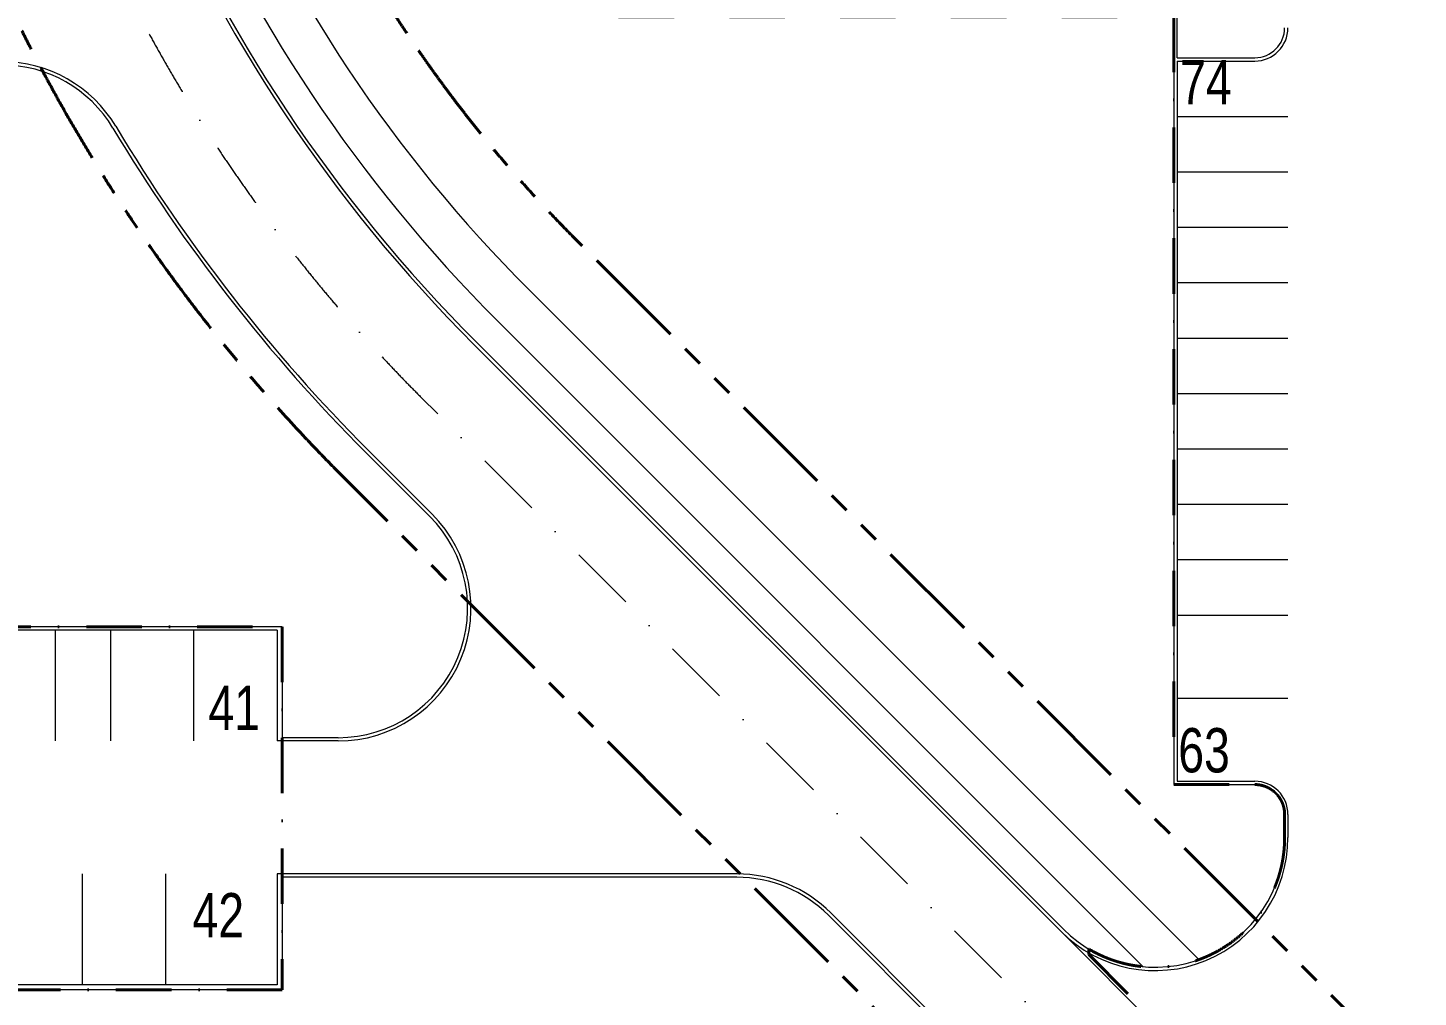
# Model space of a CAD drawing. Header units: inches. Extents: x 5542223 to 12533222, y 497239 to 5189502.
# Drawn here: x 6916582 to 6979341, y 1998467 to 2042212 of the extents above; entities that cross this region are included whole.
import ezdxf

# ---------------------------------------------------------------- set-up
doc = ezdxf.new("R2010")
doc.units = ezdxf.units.IN
doc.header["$MEASUREMENT"] = 0
doc.linetypes.add('DASHDOT', pattern=[1, 0.5, -0.25, 0, -0.25])
doc.linetypes.add('PHANTOM2', pattern=[1.25, 0.625, -0.125, 0.125, -0.125, 0.125, -0.125])
doc.layers.get('0').update_dxf_attribs({"color": 1})
for name, color, linetype, lineweight in [('Area_parking', 7, 'DASHDOT', 40), ('PARKING NO TXT', 7, 'Continuous', 9), ('PAVEMENT', 7, 'Continuous', 15), ('Road', 7, 'Continuous', 15), ('Road_center', 7, 'DASHDOT', 13), ('Road_CStone', 8, 'Continuous', 15), ('ROW', 7, 'PHANTOM2', 40), ('S_Parkingbays', 7, 'Continuous', 13)]:
    doc.layers.add(name, color=color, linetype=linetype, lineweight=lineweight)
doc.styles.add('Parking_txt', font='arial.ttf', dxfattribs={"width": 0.75})

msp = doc.modelspace()

# ---------------------------------------------------------------- linework, layer by layer
msp.add_circle((6864263.374, 1819279.277), 1322040.52)
at = {"layer": 'Area_parking', "ltscale": 5000}
msp.add_lwpolyline([(6984612.133, 2054862.199), (6948284.698, 2054862.199), (6930490.952, 2072655.946), (6925435.138, 2067600.132), (6927202.905, 2065832.365), (6923667.371, 2062296.832), (6943252.003, 2042712.199), (6968312.133, 2042712.199), (6968312.133, 2008062.199), (6971962.133, 2008062.199, -0.414213562), (6973312.133, 2006712.199), (6973312.133, 2005668.082, -0.581874522), (6964468.775, 2000641.919), (6964468.775, 2000388.29), (6992900.92, 1971956.145)], format="xyb", dxfattribs=at)
msp.add_lwpolyline([(6799222.139, 2015177.789), (6928062.139, 2015177.789), (6928062.139, 1998797.789), (6799222.139, 1998797.789)], close=True, dxfattribs=at)
at = {"layer": 'PAVEMENT', "ltscale": 6000}
for p, q in [((6969434.186, 2000160.495), (6939196.804, 2030397.877)), ((6966923.304, 1999842.95), (6937782.59, 2028983.663))]:
    msp.add_line(p, q, dxfattribs=at)
for radius in [67125, 65125]:
    msp.add_arc((6985247.133, 2076448.206), radius, 180, 225, dxfattribs=at)
at = {"layer": 'Road'}
for p, q in [((6968462.133, 2040712.199), (6968462.133, 2008212.199)), ((6968462.133, 2040712.199), (6971962.133, 2040712.199)), ((6928062.139, 2015177.789), (6867832.139, 2015177.789)), ((6927832.139, 2015027.789), (6867832.139, 2015027.789)), ((6927832.139, 2015027.789), (6927832.139, 2010027.789)), ((6928062.139, 2015177.789), (6928062.139, 2010027.789)), ((6968462.133, 2008212.199), (6971962.133, 2008212.199)), ((6973462.133, 2006712.199), (6973462.133, 2005668.082)), ((6927832.139, 2004027.789), (6927832.139, 1999027.789)), ((6928062.139, 2004027.789), (6928062.139, 1998797.789)), ((6993675.375, 1970969.559), (6963219.492, 2001425.441)), ((6927832.139, 1999027.789), (6799452.139, 1999027.789)), ((6928062.139, 1998797.789), (6799222.139, 1998797.789))]:
    msp.add_line(p, q, dxfattribs=at)
at = {"layer": 'Road', "ltscale": 6000}
for p, q in [((6963219.492, 2001425.441), (6936721.93, 2027923.003)), ((6934828.562, 2020270.43), (6931948.959, 2023150.032)), ((6930585.921, 2010027.789), (6927832.139, 2010027.789)), ((6948585.921, 2004027.789), (6927832.139, 2004027.789)), ((6967310.502, 1987788.49), (6952828.562, 2002270.43))]:
    msp.add_line(p, q, dxfattribs=at)
for centre, radius, start, end in [((6985247.133, 2076448.206), 68625, 180, 225), ((6915405.104, 2034687.199), 6000, 30.87668834, 90), ((6985247.133, 2076448.206), 75375, 210.87668834, 225), ((6930585.921, 2016027.789), 6000, 270, 45), ((6971962.133, 2006712.199), 1500, 359.99999997, 89.99999997), ((6967462.133, 2005668.082), 6000, 225, 0)]:
    msp.add_arc(centre, radius, start, end, dxfattribs=at)
at = {"layer": 'Road'}
for centre, radius, start, end in [((6971962.133, 2042212.199), 1500, 269.99999997, 359.99999997), ((6948585.921, 1998027.789), 6000, 45, 90)]:
    msp.add_arc(centre, radius, start, end, dxfattribs=at)
at = {"layer": 'Road_center', "ltscale": 6000}
msp.add_line((7011451.444, 1948420.518), (6934335.445, 2025536.518), dxfattribs=at)
msp.add_arc((6985247.133, 2076448.206), 72000, 180, 225, dxfattribs=at)
at = {"layer": 'Road_CStone', "ltscale": 6000}
for p, q in [((6968462.133, 2040862.199), (6968462.133, 2045362.199)), ((6968312.133, 2042712.199), (6968312.133, 2008062.199)), ((6963325.558, 2001531.507), (6936827.996, 2028029.069)), ((6934722.495, 2020164.365), (6931842.893, 2023043.966)), ((6930585.921, 2010177.789), (6928062.139, 2010177.789)), ((6968312.133, 2008062.199), (6971962.133, 2008062.199)), ((6973312.133, 2006712.199), (6973312.133, 2005668.082)), ((6948585.921, 2003877.789), (6928062.139, 2003877.789)), ((6967204.436, 1987682.424), (6952722.496, 2002164.364))]:
    msp.add_line(p, q, dxfattribs=at)
for centre, radius, start, end in [((6985247.133, 2076448.206), 68475, 180, 225), ((6915405.104, 2034687.199), 5850, 30.87668834, 90), ((6985247.133, 2076448.206), 75525, 210.87668834, 225), ((6930585.921, 2016027.789), 5850, 270, 45), ((6971962.133, 2006712.199), 1350, 359.99999997, 89.99999997), ((6967462.133, 2005668.082), 5850, 225, 0), ((6948585.921, 1998027.789), 5850, 45, 90)]:
    msp.add_arc(centre, radius, start, end, dxfattribs=at)
at = {"layer": 'ROW', "ltscale": 7500}
for p, q in [((7018504.834, 1955473.908), (6941388.835, 2032589.908)), ((6999112.183, 1953653.357), (6930782.233, 2021983.306))]:
    msp.add_line(p, q, dxfattribs=at)
for radius in [77025, 62025]:
    msp.add_arc((6985247.133, 2076448.206), radius, 180, 225, dxfattribs=at)
at = {"layer": 'S_Parkingbays', "ltscale": 6000}
for p, q in [((6968462.133, 2040862.199), (6971962.133, 2040862.199)), ((6968462.133, 2038212.199), (6973462.133, 2038212.199)), ((6968462.133, 2035712.199), (6973462.133, 2035712.199)), ((6968462.133, 2033212.199), (6973462.133, 2033212.199)), ((6968462.133, 2030712.199), (6973462.133, 2030712.199)), ((6968462.133, 2028212.199), (6973462.133, 2028212.199)), ((6968462.133, 2025712.199), (6973462.133, 2025712.199)), ((6968462.133, 2023212.199), (6973462.133, 2023212.199)), ((6968462.133, 2020712.199), (6973462.133, 2020712.199)), ((6968462.133, 2018212.199), (6973462.133, 2018212.199)), ((6968462.133, 2015712.199), (6973462.133, 2015712.199)), ((6917832.139, 2010027.789), (6917832.139, 2015027.789)), ((6920332.139, 2010027.789), (6920332.139, 2015027.789)), ((6924082.139, 2010027.789), (6924082.139, 2015027.789)), ((6968462.133, 2011962.199), (6973462.133, 2011962.199)), ((6919042.133, 2004027.789), (6919042.133, 1999027.789)), ((6922792.133, 2004027.789), (6922792.133, 1999027.789))]:
    msp.add_line(p, q, dxfattribs=at)
msp.add_arc((6971962.133, 2042212.199), 1350, 269.99999997, 359.99999997, dxfattribs=at)

# ---------------------------------------------------------------- texts
at = {"layer": 'PARKING NO TXT', "style": 'Parking_txt', "width": 0.75}
for s, p in [('74', (6968592.383, 2038758.49)), ('41', (6924733.919, 2010519.621)), ('63', (6968509.559, 2008610.566)), ('42', (6924014.291, 2001164.451))]:
    msp.add_text(s, height=2000, dxfattribs=at).set_placement(p)

doc.saveas('drawing.dxf')
